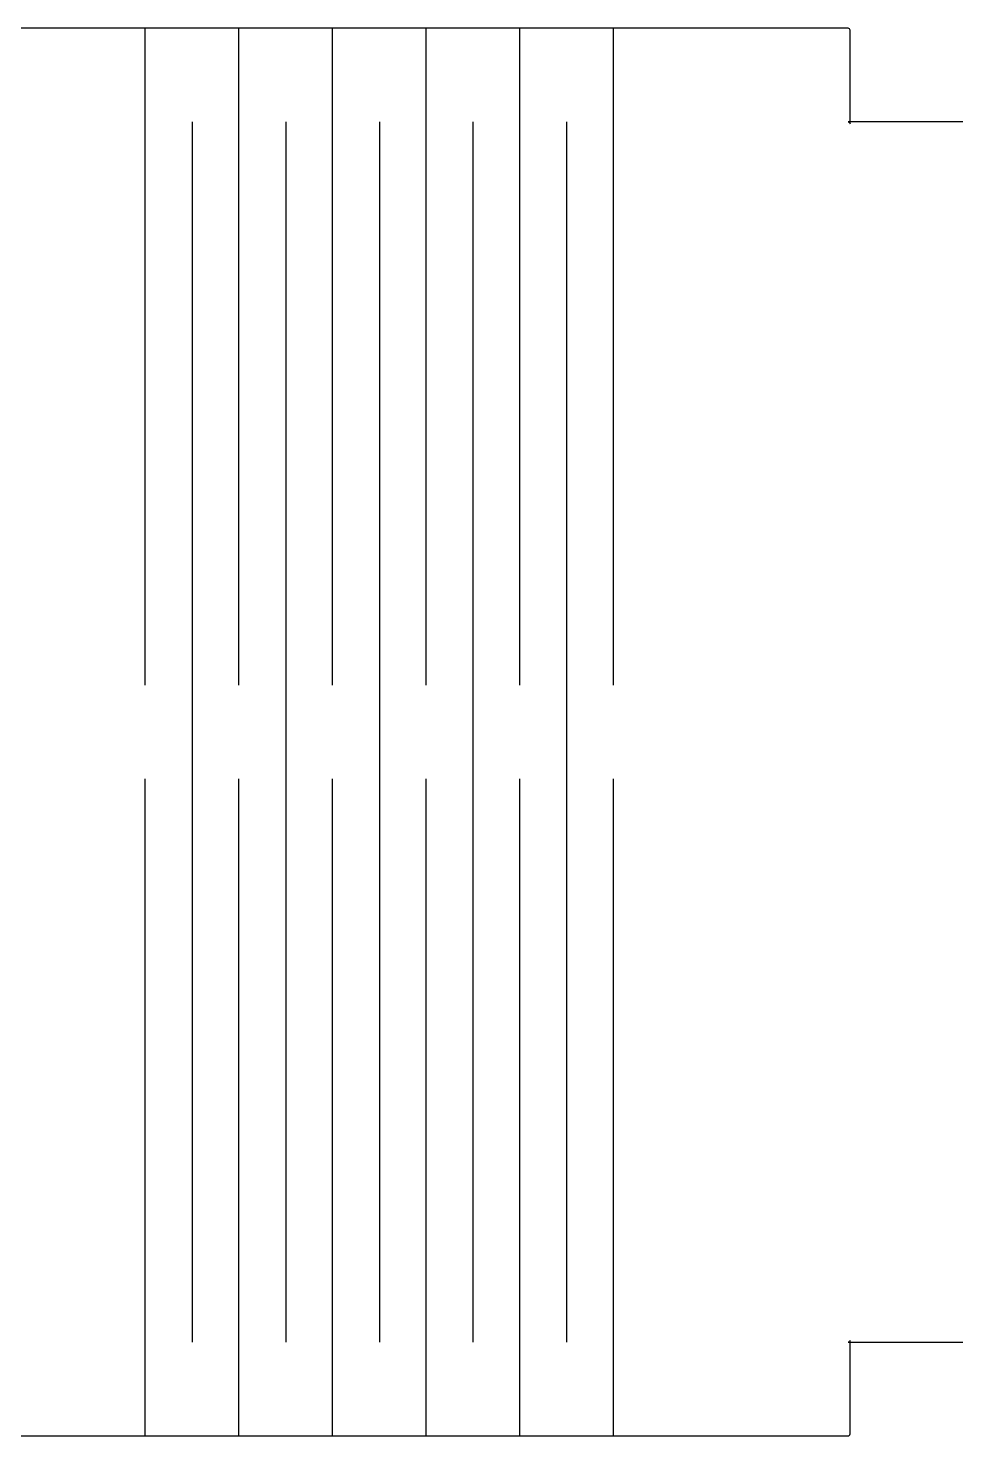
# Model space of a CAD drawing. Extents: x 1 to 449, y -9756 to -9558.
# Drawn here: x 142.7 to 192.2, y -9633.2 to -9558.1 of the extents above; entities that cross this region are included whole.
import ezdxf

# ---------------------------------------------------------------- set-up
doc = ezdxf.new("R2010")
doc.units = 0
doc.layers.get('0').update_dxf_attribs({"linetype": 'CONTINUOUS'})

msp = doc.modelspace()

# ---------------------------------------------------------------- linework, layer by layer
at = {"color": 7}
for p, q in [((146.42187, -9558.0586), (136.42187, -9558.0586)), ((176.49218, -9558.0586), (146.42187, -9558.0586)), ((148.95703, -9593.1484), (148.95703, -9558.0508)), ((153.95703, -9593.1484), (153.95703, -9558.0508)), ((158.95703, -9593.1484), (158.95703, -9558.0508)), ((163.95703, -9593.1484), (163.95703, -9558.0508)), ((168.95703, -9593.1484), (168.95703, -9558.0508)), ((173.95703, -9593.1484), (173.95703, -9558.0508)), ((186.49218, -9558.0586), (176.49218, -9558.0586)), ((186.59375, -9563.1602), (186.59375, -9558.1602)), ((151.45703, -9563.0508), (151.45703, -9628.25)), ((156.45703, -9563.0508), (156.45703, -9628.25)), ((161.45703, -9563.0508), (161.45703, -9628.25)), ((166.45703, -9563.0508), (166.45703, -9628.25)), ((171.45703, -9563.0508), (171.45703, -9628.25)), ((196.49218, -9563.0586), (186.49218, -9563.0586)), ((148.95703, -9633.25), (148.95703, -9598.1484)), ((153.95703, -9633.25), (153.95703, -9598.1484)), ((158.95703, -9633.25), (158.95703, -9598.1484)), ((163.95703, -9633.25), (163.95703, -9598.1484)), ((168.95703, -9633.25), (168.95703, -9598.1484)), ((173.95703, -9633.25), (173.95703, -9598.1484)), ((186.49218, -9628.25), (196.49218, -9628.25)), ((186.59375, -9633.1484), (186.59375, -9628.1484)), ((136.42187, -9633.25), (146.42187, -9633.25)), ((146.42187, -9633.25), (176.49218, -9633.25)), ((176.49218, -9633.25), (186.49218, -9633.25))]:
    msp.add_line(p, q, dxfattribs=at)
for points in [[(186.59375, -9558.1602), (186.59375, -9558.1052), (186.55075, -9558.0586), (186.49218, -9558.0586)], [(186.49218, -9563.0586), (186.54688, -9563.0586), (186.59375, -9563.1016), (186.59375, -9563.1602)], [(186.59375, -9628.1484), (186.59375, -9628.2034), (186.55075, -9628.25), (186.49218, -9628.25)], [(186.49218, -9633.25), (186.54688, -9633.25), (186.59375, -9633.207), (186.59375, -9633.1484)]]:
    msp.add_open_spline(points, degree=3, dxfattribs=at)

doc.saveas('drawing.dxf')
